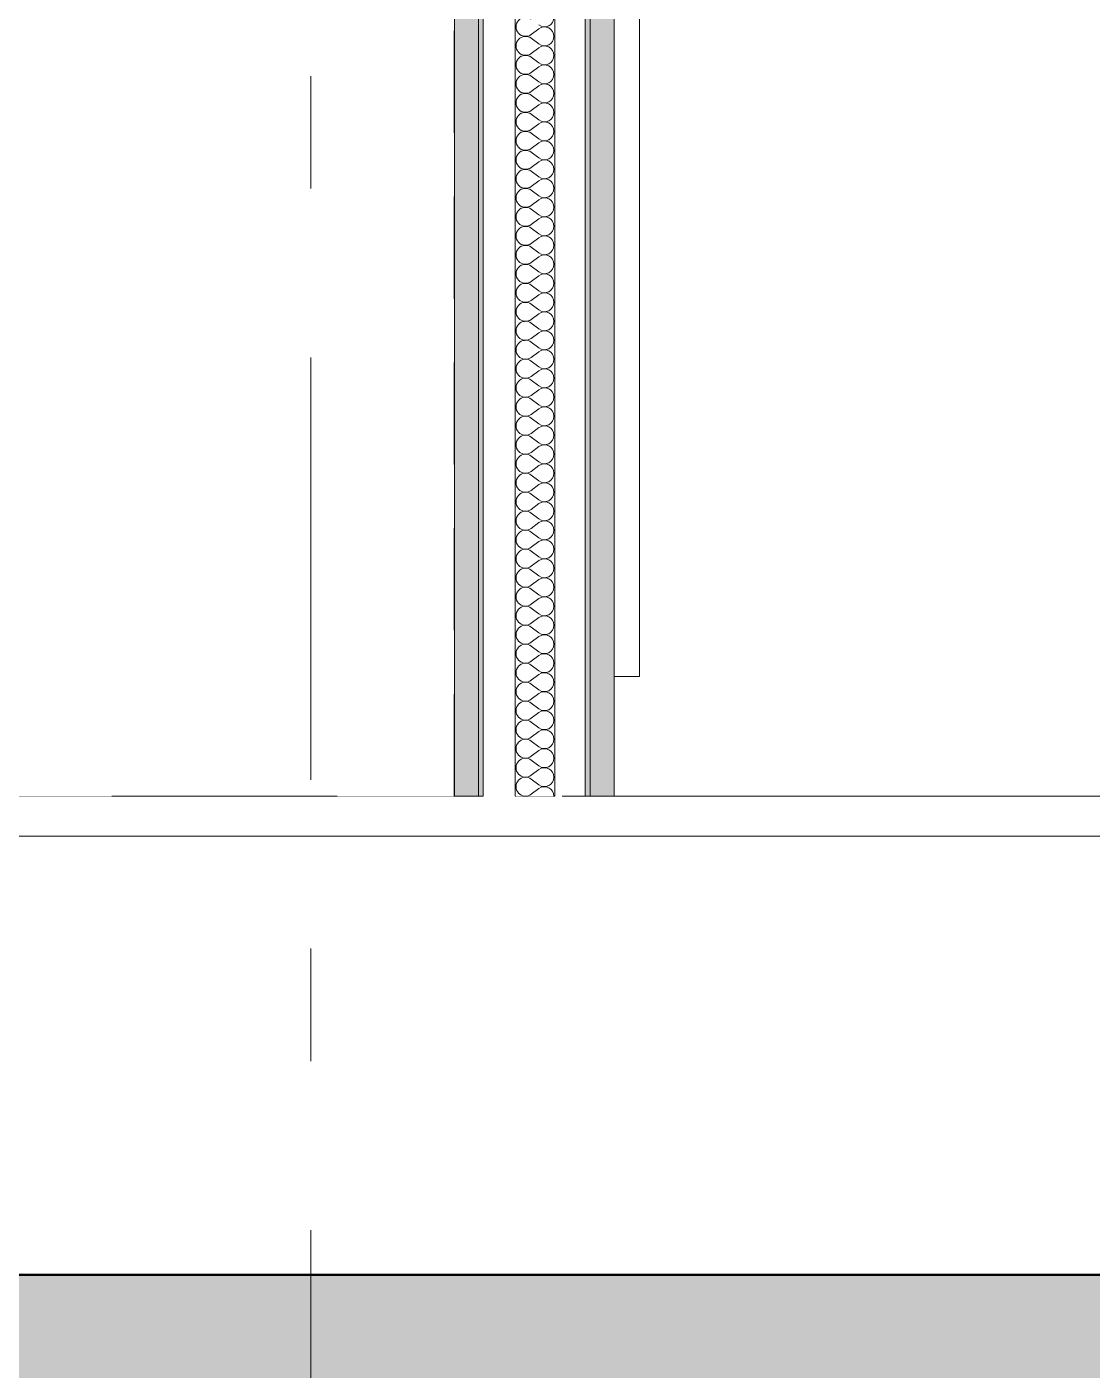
# Model space of a CAD drawing. Header units: millimetres. Extents: x -48147 to 1436659, y -488302 to 18123.
# Drawn here: x 1417158 to 1417825, y -475293 to -474451 of the extents above; entities that cross this region are included whole.
import ezdxf
from ezdxf.enums import TextEntityAlignment as Align

# ---------------------------------------------------------------- set-up
doc = ezdxf.new("R2010")
doc.units = ezdxf.units.MM
doc.header["$MEASUREMENT"] = 0
for name, pattern in [('Dashed', [2822.222233, 1411.111116, -1411.111116]), ('Double Dashed', [546.805537, 264.583325, -105.833328, 70.555556, -105.833328]), ('Wipeout_Contour', [1000, 0, -1000])]:
    doc.linetypes.add(name, pattern=pattern)
for name, color, linetype, lineweight, true_color in [('0_Pen_No__105', 7, 'Continuous', 15, 0xa6a6a6), ('A-230-M_FLOOR.IFC Import_Pen_No__109', 7, 'Continuous', 15, 0xa6a6a6), ('A-230-M_FLOOR.IFC Import_Pen_No__29', 7, 'Continuous', 50, 0x2a2a2a), ('New_A-15-MG_Structural_Grid_Phase_2_Pen_No__222', 7, 'Continuous', 13, 0x65af33), ('New_A-25-M_Wall_Int_Pen_No__107', 7, 'Continuous', 15, 0xa6a6a6), ('New_ArchiCAD Doors_Pen_No__63', 7, 'Continuous', 20, 0x606060)]:
    doc.layers.add(name, color=color, linetype=linetype, lineweight=lineweight, true_color=true_color)
for name, color, linetype in [('A-230-M_FLOOR.IFC Import', 7, 'Continuous'), ('New_A-15-MG_Structural_Grid_Phase_2', 7, 'Continuous'), ('New_A-20-M_Floor_Slab', 7, 'Continuous'), ('New_A-25-M_Wall_Int', 7, 'Continuous'), ('New_ArchiCAD Doors', 7, 'Continuous')]:
    doc.layers.add(name, color=color, linetype=linetype)
for name, color, linetype, lineweight in [('New_A-20-M_Floor_Slab_Pen_No__4', 7, 'Continuous', 20), ('New_A-25-M_Wall_Int_Pen_No__1', 7, 'Continuous', 13), ('New_ArchiCAD Doors_Pen_No__3', 7, 'Continuous', 18)]:
    doc.layers.add(name, color=color, linetype=linetype, lineweight=lineweight)
doc.styles.add('GENERATED_STYLE_2', font='')
doc.styles.get('GENERATED_STYLE_2').set_extended_font_data('Swis721 BT')

# ---------------------------------------------------------------- blocks, each defined once
blk = doc.blocks.new('Section Elem_1_2', base_point=(1424163.9, -483032.8))
at = {"color": 254, "linetype": 'Wipeout_Contour', "lineweight": 0, "ltscale": 5975781.552671978}
blk.add_wipeout([(1413315.43, -474932.8), (1413315.43, -474957.8), (1419562.12, -474957.8), (1419562.12, -474932.8)], dxfattribs=at).dxf.layer = 'New_A-20-M_Floor_Slab'
at = {"layer": 'New_A-20-M_Floor_Slab_Pen_No__4', "linetype": 'Continuous'}
for p, q in [((1417425.43, -474932.8), (1413326.75, -474932.8)), ((1417488.43, -474932.8), (1417463.43, -474932.8)), ((1419562.12, -474932.8), (1417525.43, -474932.8))]:
    blk.add_line(p, q, dxfattribs=at)
at = {"layer": 'New_A-20-M_Floor_Slab_Pen_No__4', "linetype": 'Continuous', "flags": 128}
for points in [[(1417443.43, -474932.8), (1417440.43, -474932.8), (1417425.43, -474932.8)], [(1417525.43, -474932.8), (1417510.43, -474932.8), (1417507.43, -474932.8)]]:
    blk.add_lwpolyline(points, dxfattribs=at)
at = {"color": 254, "linetype": 'Wipeout_Contour', "lineweight": 0, "ltscale": 5975972.351166587}
blk.add_wipeout([(1413315.43, -474957.8), (1413315.43, -475232.8), (1419562.12, -475232.8), (1419562.12, -474957.8)], dxfattribs=at).dxf.layer = 'New_A-20-M_Floor_Slab'
at = {"layer": 'New_A-20-M_Floor_Slab_Pen_No__4', "linetype": 'Continuous'}
blk.add_line((1419562.12, -474957.8), (1413315.43, -474957.8), dxfattribs=at)
blk = doc.blocks.new('Section Elem_195_2', base_point=(1424163.9, -483032.8))
at = {"color": 254, "linetype": 'Wipeout_Contour', "lineweight": 0, "ltscale": 50714756.42789823}
blk.add_wipeout([(1413335.43, -471907.8), (1417385.43, -471907.8), (1417385.43, -471932.8), (1413335.43, -471932.8), (1413335.43, -474014.8), (1413356.75, -474014.8), (1413356.75, -474032.8), (1413335.43, -474032.8), (1413335.43, -474932.8), (1417425.43, -474932.8), (1417425.43, -474232.8), (1417348.78, -474232.8), (1417340.76, -474215.61), (1417340.76, -473610.98), (1417348.78, -473593.8), (1417425.43, -473593.8), (1417425.43, -471639.4), (1413462.32, -471639.4), (1413462.32, -471627.6), (1417425.43, -471627.6), (1417425.43, -471344.6), (1413462.32, -471344.6), (1413462.32, -471332.8), (1413412.14, -471332.8), (1413412.14, -471347.8), (1413349.94, -471347.8), (1413342.73, -471350.78), (1413339.74, -471358), (1413339.74, -471765.6), (1413342.73, -471772.81), (1413349.94, -471775.8), (1413412.14, -471775.8), (1413412.14, -471790.8), (1413335.43, -471790.8)], dxfattribs=at).dxf.layer = 'New_A-25-M_Wall_Int'
blk = doc.blocks.new('Section Elem_339_2', base_point=(1424163.9, -483032.8))
at = {"color": 254, "linetype": 'Wipeout_Contour', "lineweight": 0, "ltscale": 5979423.845886244}
blk.add_wipeout([(1417525.43, -474857.8), (1417541.43, -474857.8), (1417541.43, -474232.8), (1417525.43, -474232.8)], dxfattribs=at).dxf.layer = 'New_ArchiCAD Doors'
at = {"layer": 'New_ArchiCAD Doors_Pen_No__63', "linetype": 'Continuous'}
for p, q in [((1417541.43, -474857.8), (1417541.43, -474232.8)), ((1417525.43, -474857.8), (1417541.43, -474857.8))]:
    blk.add_line(p, q, dxfattribs=at)
blk = doc.blocks.new('Section Elem_340_2', base_point=(1424163.9, -483032.8))
at = {"layer": 'New_ArchiCAD Doors_Pen_No__3', "linetype": 'Continuous'}
for p, q in [((1417425.33, -474517.07), (1417425.33, -474453.11)), ((1417425.33, -474621), (1417425.33, -474557.04)), ((1417425.33, -474724.93), (1417425.33, -474660.97)), ((1417425.33, -474828.86), (1417425.33, -474764.91)), ((1417425.33, -474932.8), (1417425.33, -474868.84))]:
    blk.add_line(p, q, dxfattribs=at)
blk = doc.blocks.new('*X370', base_point=(1424163.9, -483032.8))
at = {"layer": 'New_A-25-M_Wall_Int_Pen_No__107', "linetype": 'Continuous'}
for p, q in [((1417473.55, -474455.42), (1417478.31, -474451.84)), ((1417473.55, -474457.8), (1417478.31, -474461.37)), ((1417473.55, -474467.32), (1417478.31, -474463.75)), ((1417473.55, -474469.7), (1417478.31, -474473.27)), ((1417473.55, -474479.23), (1417478.31, -474475.65)), ((1417473.55, -474481.61), (1417478.31, -474485.18)), ((1417473.55, -474491.13), (1417478.31, -474487.56)), ((1417473.55, -474493.51), (1417478.31, -474497.08)), ((1417473.55, -474503.04), (1417478.31, -474499.46)), ((1417473.55, -474505.42), (1417478.31, -474508.99)), ((1417473.55, -474514.94), (1417478.31, -474511.37)), ((1417473.55, -474517.32), (1417478.31, -474520.89)), ((1417473.55, -474526.84), (1417478.31, -474523.27)), ((1417473.55, -474529.23), (1417478.31, -474532.8)), ((1417473.55, -474538.75), (1417478.31, -474535.18)), ((1417473.55, -474541.13), (1417478.31, -474544.7)), ((1417473.55, -474550.65), (1417478.31, -474547.08)), ((1417473.55, -474553.04), (1417478.31, -474556.61)), ((1417473.55, -474562.56), (1417478.31, -474558.99)), ((1417473.55, -474564.94), (1417478.31, -474568.51)), ((1417473.55, -474574.46), (1417478.31, -474570.89)), ((1417473.55, -474576.84), (1417478.31, -474580.42)), ((1417473.55, -474586.37), (1417478.31, -474582.8)), ((1417473.55, -474588.75), (1417478.31, -474592.32)), ((1417473.55, -474598.27), (1417478.31, -474594.7)), ((1417473.55, -474600.65), (1417478.31, -474604.23)), ((1417473.55, -474610.18), (1417478.31, -474606.61)), ((1417473.55, -474612.56), (1417478.31, -474616.13)), ((1417473.55, -474622.08), (1417478.31, -474618.51)), ((1417473.55, -474624.46), (1417478.31, -474628.04)), ((1417473.55, -474633.99), (1417478.31, -474630.42)), ((1417473.55, -474636.37), (1417478.31, -474639.94)), ((1417473.55, -474645.89), (1417478.31, -474642.32)), ((1417473.55, -474648.27), (1417478.31, -474651.84)), ((1417473.55, -474657.8), (1417478.31, -474654.23)), ((1417473.55, -474660.18), (1417478.31, -474663.75)), ((1417473.55, -474669.7), (1417478.31, -474666.13)), ((1417473.55, -474672.08), (1417478.31, -474675.65)), ((1417473.55, -474681.61), (1417478.31, -474678.04)), ((1417473.55, -474683.99), (1417478.31, -474687.56)), ((1417473.55, -474693.51), (1417478.31, -474689.94)), ((1417473.55, -474695.89), (1417478.31, -474699.46)), ((1417473.55, -474705.42), (1417478.31, -474701.84)), ((1417473.55, -474707.8), (1417478.31, -474711.37)), ((1417473.55, -474717.32), (1417478.31, -474713.75)), ((1417473.55, -474719.7), (1417478.31, -474723.27)), ((1417473.55, -474729.23), (1417478.31, -474725.65)), ((1417473.55, -474731.61), (1417478.31, -474735.18)), ((1417473.55, -474741.13), (1417478.31, -474737.56)), ((1417473.55, -474743.51), (1417478.31, -474747.08)), ((1417473.55, -474753.04), (1417478.31, -474749.46)), ((1417473.55, -474755.42), (1417478.31, -474758.99)), ((1417473.55, -474764.94), (1417478.31, -474761.37)), ((1417473.55, -474767.32), (1417478.31, -474770.89)), ((1417473.55, -474776.84), (1417478.31, -474773.27)), ((1417473.55, -474779.23), (1417478.31, -474782.8)), ((1417473.55, -474788.75), (1417478.31, -474785.18)), ((1417473.55, -474791.13), (1417478.31, -474794.7)), ((1417473.55, -474800.65), (1417478.31, -474797.08)), ((1417473.55, -474803.04), (1417478.31, -474806.61)), ((1417473.55, -474812.56), (1417478.31, -474808.99)), ((1417473.55, -474814.94), (1417478.31, -474818.51)), ((1417473.55, -474824.46), (1417478.31, -474820.89)), ((1417473.55, -474826.84), (1417478.31, -474830.42)), ((1417473.55, -474836.37), (1417478.31, -474832.8)), ((1417473.55, -474838.75), (1417478.31, -474842.32)), ((1417473.55, -474848.27), (1417478.31, -474844.7)), ((1417473.55, -474850.65), (1417478.31, -474854.23)), ((1417473.55, -474860.18), (1417478.31, -474856.61)), ((1417473.55, -474862.56), (1417478.31, -474866.13)), ((1417473.55, -474872.08), (1417478.31, -474868.51)), ((1417473.55, -474874.46), (1417478.31, -474878.04)), ((1417473.55, -474883.99), (1417478.31, -474880.42)), ((1417473.55, -474886.37), (1417478.31, -474889.94)), ((1417473.55, -474895.89), (1417478.31, -474892.32)), ((1417473.55, -474898.27), (1417478.31, -474901.84)), ((1417473.55, -474907.8), (1417478.31, -474904.23)), ((1417473.55, -474910.18), (1417478.31, -474913.75)), ((1417473.55, -474919.7), (1417478.31, -474916.13)), ((1417473.55, -474922.08), (1417478.31, -474925.65)), ((1417473.55, -474931.61), (1417478.31, -474928.04))]:
    blk.add_line(p, q, dxfattribs=at)
for centre, start, end in [((1417469.98, -474450.65), 53.1301, 306.8699), ((1417481.88, -474444.7), 233.1301, 0), ((1417481.88, -474456.61), 0, 126.8699), ((1417469.98, -474462.56), 53.1301, 306.8699), ((1417481.88, -474456.61), 233.1301, 0), ((1417481.88, -474468.51), 0, 126.8699), ((1417469.98, -474474.46), 53.1301, 306.8699), ((1417481.88, -474468.51), 233.1301, 0), ((1417469.98, -474486.37), 53.1301, 306.8699), ((1417481.88, -474480.42), 0, 126.8699), ((1417481.88, -474480.42), 233.1301, 0), ((1417481.88, -474492.32), 0, 126.8699), ((1417469.98, -474498.27), 53.1301, 306.8699), ((1417481.88, -474492.32), 233.1301, 0), ((1417481.88, -474504.23), 0, 126.8699), ((1417469.98, -474510.18), 53.1301, 306.8699), ((1417481.88, -474504.23), 233.1301, 0), ((1417481.88, -474516.13), 0, 126.8699), ((1417469.98, -474522.08), 53.1301, 306.8699), ((1417481.88, -474516.13), 233.1301, 0), ((1417481.88, -474528.04), 0, 126.8699), ((1417469.98, -474533.99), 53.1301, 306.8699), ((1417481.88, -474528.04), 233.1301, 0), ((1417469.98, -474545.89), 53.1301, 306.8699), ((1417481.88, -474539.94), 0, 126.8699), ((1417481.88, -474539.94), 233.1301, 0), ((1417481.88, -474551.84), 0, 126.8699), ((1417469.98, -474557.8), 53.1301, 306.8699), ((1417481.88, -474551.84), 233.1301, 0), ((1417469.98, -474569.7), 53.1301, 306.8699), ((1417481.88, -474563.75), 0, 126.8699), ((1417481.88, -474563.75), 233.1301, 0), ((1417481.88, -474575.65), 0, 126.8699), ((1417469.98, -474581.61), 53.1301, 306.8699), ((1417481.88, -474575.65), 233.1301, 0), ((1417481.88, -474587.56), 0, 126.8699), ((1417469.98, -474593.51), 53.1301, 306.8699), ((1417481.88, -474587.56), 233.1301, 0), ((1417469.98, -474605.42), 53.1301, 306.8699), ((1417481.88, -474599.46), 0, 126.8699), ((1417481.88, -474599.46), 233.1301, 0), ((1417481.88, -474611.37), 0, 126.8699), ((1417469.98, -474617.32), 53.1301, 306.8699), ((1417481.88, -474611.37), 233.1301, 0), ((1417469.98, -474629.23), 53.1301, 306.8699), ((1417481.88, -474623.27), 0, 126.8699), ((1417481.88, -474623.27), 233.1301, 0), ((1417481.88, -474635.18), 0, 126.8699), ((1417469.98, -474641.13), 53.1301, 306.8699), ((1417481.88, -474635.18), 233.1301, 0), ((1417481.88, -474647.08), 0, 126.8699), ((1417469.98, -474653.04), 53.1301, 306.8699), ((1417481.88, -474647.08), 233.1301, 0), ((1417481.88, -474658.99), 0, 126.8699), ((1417469.98, -474664.94), 53.1301, 306.8699), ((1417481.88, -474658.99), 233.1301, 0), ((1417481.88, -474670.89), 0, 126.8699), ((1417469.98, -474676.84), 53.1301, 306.8699), ((1417481.88, -474670.89), 233.1301, 0), ((1417469.98, -474688.75), 53.1301, 306.8699), ((1417481.88, -474682.8), 0, 126.8699), ((1417481.88, -474682.8), 233.1301, 0), ((1417481.88, -474694.7), 0, 126.8699), ((1417469.98, -474700.65), 53.1301, 306.8699), ((1417481.88, -474694.7), 233.1301, 0), ((1417469.98, -474712.56), 53.1301, 306.8699), ((1417481.88, -474706.61), 0, 126.8699), ((1417481.88, -474706.61), 233.1301, 0), ((1417481.88, -474718.51), 0, 126.8699), ((1417469.98, -474724.46), 53.1301, 306.8699), ((1417481.88, -474718.51), 233.1301, 0), ((1417481.88, -474730.42), 0, 126.8699), ((1417469.98, -474736.37), 53.1301, 306.8699), ((1417481.88, -474730.42), 233.1301, 0), ((1417469.98, -474748.27), 53.1301, 306.8699), ((1417481.88, -474742.32), 0, 126.8699), ((1417481.88, -474742.32), 233.1301, 0), ((1417481.88, -474754.23), 0, 126.8699), ((1417469.98, -474760.18), 53.1301, 306.8699), ((1417481.88, -474754.23), 233.1301, 0), ((1417469.98, -474772.08), 53.1301, 306.8699), ((1417481.88, -474766.13), 0, 126.8699), ((1417481.88, -474766.13), 233.1301, 0), ((1417481.88, -474778.04), 0, 126.8699), ((1417469.98, -474783.99), 53.1301, 306.8699), ((1417481.88, -474778.04), 233.1301, 0), ((1417481.88, -474789.94), 0, 126.8699), ((1417469.98, -474795.89), 53.1301, 306.8699), ((1417481.88, -474789.94), 233.1301, 0), ((1417481.88, -474801.84), 0, 126.8699), ((1417469.98, -474807.8), 53.1301, 306.8699), ((1417481.88, -474801.84), 233.1301, 0), ((1417481.88, -474813.75), 0, 126.8699), ((1417469.98, -474819.7), 53.1301, 306.8699), ((1417481.88, -474813.75), 233.1301, 0), ((1417469.98, -474831.61), 53.1301, 306.8699), ((1417481.88, -474825.65), 0, 126.8699), ((1417481.88, -474825.65), 233.1301, 0), ((1417481.88, -474837.56), 0, 126.8699), ((1417469.98, -474843.51), 53.1301, 306.8699), ((1417481.88, -474837.56), 233.1301, 0), ((1417481.88, -474849.46), 0, 126.8699), ((1417469.98, -474855.42), 53.1301, 306.8699), ((1417481.88, -474849.46), 233.1301, 0), ((1417481.88, -474861.37), 0, 126.8699), ((1417469.98, -474867.32), 53.1301, 306.8699), ((1417481.88, -474861.37), 233.1301, 0), ((1417481.88, -474873.27), 0, 126.8699), ((1417469.98, -474879.23), 53.1301, 306.8699), ((1417481.88, -474873.27), 233.1301, 0), ((1417469.98, -474891.13), 53.1301, 306.8699), ((1417481.88, -474885.18), 0, 126.8699), ((1417481.88, -474885.18), 233.1301, 0), ((1417481.88, -474897.08), 0, 126.8699), ((1417469.98, -474903.04), 53.1301, 306.8699), ((1417481.88, -474897.08), 233.1301, 0), ((1417469.98, -474914.94), 53.1301, 306.8699), ((1417481.88, -474908.99), 0, 126.8699), ((1417481.88, -474908.99), 233.1301, 0), ((1417481.88, -474920.89), 0, 126.8699), ((1417469.98, -474926.84), 53.1301, 306.8699), ((1417481.88, -474920.89), 233.1301, 0), ((1417481.88, -474932.8), 0, 126.8699)]:
    blk.add_arc(centre, 5.95, start, end, dxfattribs=at)
blk = doc.blocks.new('Section Elem_341_2', base_point=(1424163.9, -483032.8))
at = {"layer": 'New_A-25-M_Wall_Int_Pen_No__107', "linetype": 'Continuous'}
blk.add_hatch(color=256, dxfattribs=at).paths.add_polyline_path([(1417425.43, -471087.8), (1417425.43, -474932.8), (1417440.43, -474932.8), (1417440.43, -471087.8)])
at = {"layer": 'New_A-25-M_Wall_Int_Pen_No__107', "linetype": 'Continuous', "lineweight": 0, "true_color": 0x535353}
blk.add_hatch(color=251, dxfattribs=at).paths.add_polyline_path([(1417440.43, -474932.8), (1417443.43, -474932.8), (1417443.43, -471087.8), (1417440.43, -471087.8)])
at = {"layer": 'New_A-25-M_Wall_Int_Pen_No__1', "linetype": 'Continuous'}
for p, q in [((1417425.43, -471182.8), (1417425.43, -474932.8)), ((1417525.43, -472332.8), (1417525.43, -474932.8))]:
    blk.add_line(p, q, dxfattribs=at)
at = {"color": 254, "linetype": 'Wipeout_Contour', "lineweight": 0, "ltscale": 5977178.312665245}
blk.add_wipeout([(1417443.43, -474932.8), (1417463.43, -474932.8), (1417463.43, -471087.8), (1417443.43, -471087.8)], dxfattribs=at).dxf.layer = 'New_A-25-M_Wall_Int'
at = {"layer": 'New_A-25-M_Wall_Int_Pen_No__1', "linetype": 'Continuous'}
for p, q in [((1417440.43, -471087.8), (1417440.43, -474932.8)), ((1417443.43, -471087.8), (1417443.43, -474932.8))]:
    blk.add_line(p, q, dxfattribs=at)
at = {"color": 254, "linetype": 'Wipeout_Contour', "lineweight": 0, "ltscale": 5977263.68468339}
blk.add_wipeout([(1417463.43, -474932.8), (1417488.43, -474932.8), (1417488.43, -471087.8), (1417463.43, -471087.8)], dxfattribs=at).dxf.layer = 'New_A-25-M_Wall_Int'
at = {"layer": 'New_A-25-M_Wall_Int_Pen_No__1', "linetype": 'Continuous'}
blk.add_line((1417463.43, -471087.8), (1417463.43, -474932.8), dxfattribs=at)
at = {"layer": 'New_A-25-M_Wall_Int'}
blk.add_blockref('*X370', (1424163.9, -483032.8), dxfattribs=at)
at = {"color": 254, "linetype": 'Wipeout_Contour', "lineweight": 0, "ltscale": 5977347.159658451}
blk.add_wipeout([(1417488.43, -474932.8), (1417507.43, -474932.8), (1417507.43, -471087.8), (1417488.43, -471087.8)], dxfattribs=at).dxf.layer = 'New_A-25-M_Wall_Int'
at = {"layer": 'New_A-25-M_Wall_Int_Pen_No__107', "linetype": 'Continuous', "lineweight": 0, "true_color": 0x535353}
blk.add_hatch(color=251, dxfattribs=at).paths.add_polyline_path([(1417507.43, -474932.8), (1417510.43, -474932.8), (1417510.43, -472332.8), (1417510.43, -472307.8), (1417510.43, -471087.8), (1417507.43, -471087.8)])
at = {"layer": 'New_A-25-M_Wall_Int_Pen_No__107', "linetype": 'Continuous'}
blk.add_hatch(color=256, dxfattribs=at).paths.add_polyline_path([(1417510.43, -474932.8), (1417525.43, -474932.8), (1417525.43, -472332.8), (1417510.43, -472332.8)])
at = {"layer": 'New_A-25-M_Wall_Int_Pen_No__1', "linetype": 'Continuous'}
for p, q in [((1417488.43, -471087.8), (1417488.43, -474932.8)), ((1417507.43, -471087.8), (1417507.43, -474932.8)), ((1417510.43, -472332.8), (1417510.43, -474932.8))]:
    blk.add_line(p, q, dxfattribs=at)
blk = doc.blocks.new('Section Elem_451_2', base_point=(1424163.9, -483032.8))
at = {"color": 254, "linetype": 'Wipeout_Contour', "lineweight": 0, "ltscale": 5996915.851047317}
blk.add_wipeout([(1430462.75, -475382.8), (1430462.75, -475232.8), (1413311.21, -475232.8), (1413311.21, -475382.8)], dxfattribs=at).dxf.layer = 'A-230-M_FLOOR.IFC Import'
at = {"layer": 'A-230-M_FLOOR.IFC Import_Pen_No__109', "linetype": 'Continuous'}
h = blk.add_hatch(dxfattribs=at)
h.set_pattern_fill('Lightweight_Concrete_0002', color=256, style=0, pattern_type=2)
h.set_pattern_definition([(0, (1424163.9, -483032.8), (0, 389.711), [24.375, -200.625]), (0, (1424276.4, -482837.94), (0, 389.711), [24.375, -200.625]), (60, (1424163.9, -483032.8), (-337.5, 194.856), [24.375, -200.625]), (60, (1424388.9, -483032.8), (-337.5, 194.856), [24.375, -200.625]), (120, (1424188.27, -483032.8), (337.5, 194.856), [24.375, -200.625]), (120, (1424413.27, -483032.8), (337.5, 194.856), [24.375, -200.625]), (0, (1424163.9, -482995.3), (0, 75), [0, -75, 0, -112.5]), (45, (1424201.4, -482995.3), (-53.033, 53.033), [0, -56.25, 0, -93.75])])
h.paths.add_polyline_path([(1430462.75, -475382.8), (1430462.75, -475232.8), (1413311.21, -475232.8), (1413311.21, -475382.8)])
at = {"layer": 'A-230-M_FLOOR.IFC Import_Pen_No__29', "linetype": 'Continuous', "flags": 128}
blk.add_lwpolyline([(1430462.75, -475232.8), (1419662.12, -475232.8), (1419647.12, -475232.8), (1419644.12, -475232.8), (1419625.12, -475232.8), (1419600.12, -475232.8), (1419580.12, -475232.8), (1419577.12, -475232.8), (1419562.12, -475232.8), (1413315.43, -475232.8), (1413311.21, -475232.8)], dxfattribs=at)
blk = doc.blocks.new('Standard grid marker[2]_2', base_point=(1417335.43, -461628.17))
at = {"layer": 'New_A-15-MG_Structural_Grid_Phase_2_Pen_No__222', "linetype": 'Double Dashed'}
blk.add_line((1417335.43, -462628.17), (1417335.43, -486032.8), dxfattribs=at)
at = {"layer": 'New_A-15-MG_Structural_Grid_Phase_2_Pen_No__222', "style": 'GENERATED_STYLE_2'}
for tag, p in [('AC_MarkerText_1_0', (1417335.43, -461359.75)), ('AC_MarkerText_1_1', (1417335.43, -487264.38))]:
    blk.add_attdef(tag, text='', height=175, rotation=360, dxfattribs=at).set_placement(p, align=Align.MIDDLE_CENTER)
blk = doc.blocks.new('S-23 Building Section_STORY_MARKER', base_point=(1424163.9, -483032.8))
at = {"layer": '0_Pen_No__105', "linetype": 'Dashed', "ltscale": 0.1}
blk.add_line((1400277.48, -474932.8), (1432997.43, -474932.8), dxfattribs=at)

msp = doc.modelspace()

# ---------------------------------------------------------------- block references
at = {"layer": 'New_A-20-M_Floor_Slab'}
msp.add_blockref('Section Elem_1_2', (1424163.9, -483032.8), dxfattribs=at)
at = {"layer": 'New_ArchiCAD Doors'}
msp.add_blockref('Section Elem_339_2', (1424163.9, -483032.8), dxfattribs=at)

# ---------------------------------------------------------------- next in the draw order: block references
at = {"layer": 'A-230-M_FLOOR.IFC Import'}
msp.add_blockref('Section Elem_451_2', (1424163.9, -483032.8), dxfattribs=at)
at = {"layer": 'New_A-25-M_Wall_Int'}
msp.add_blockref('Section Elem_195_2', (1424163.9, -483032.8), dxfattribs=at)

# ---------------------------------------------------------------- next in the draw order: block references
at = {"layer": 'New_ArchiCAD Doors'}
msp.add_blockref('Section Elem_340_2', (1424163.9, -483032.8), dxfattribs=at)

# ---------------------------------------------------------------- next in the draw order: block references
at = {"layer": 'New_A-25-M_Wall_Int'}
msp.add_blockref('Section Elem_341_2', (1424163.9, -483032.8), dxfattribs=at)

# ---------------------------------------------------------------- next in the draw order: block references
at = {"layer": 'New_A-15-MG_Structural_Grid_Phase_2', "color": 8, "linetype": 'Continuous', "lineweight": 15}
msp.add_blockref('Standard grid marker[2]_2', (1417335.43, -461628.17), dxfattribs=at)

# ---------------------------------------------------------------- next in the draw order: block references
at = {"linetype": 'Continuous', "lineweight": 0}
msp.add_blockref('S-23 Building Section_STORY_MARKER', (1424163.9, -483032.8), dxfattribs=at)

doc.saveas('drawing.dxf')
